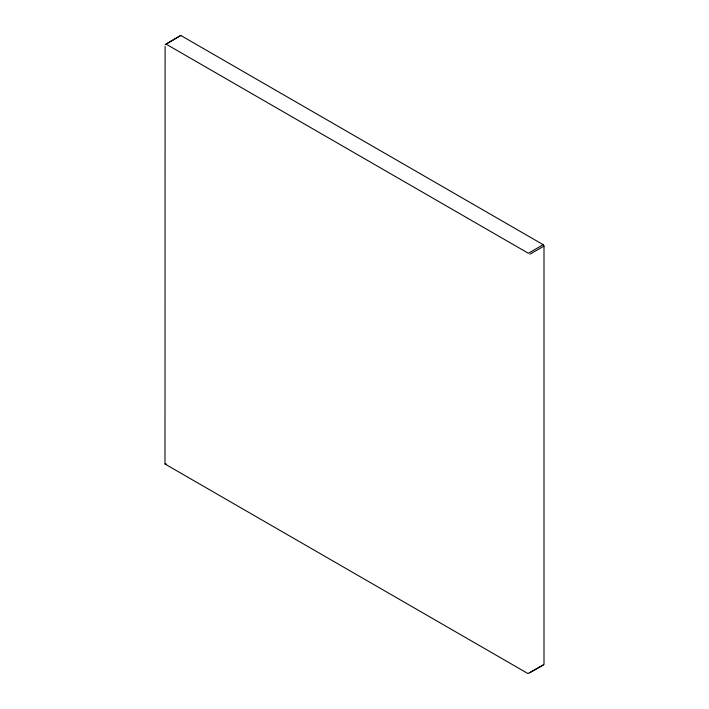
<?xml version="1.0" encoding="UTF-8"?>
<svg xmlns="http://www.w3.org/2000/svg" width="709" height="709" viewBox="0 0 709 709"><rect width="100%" height="100%" fill="white"/><g stroke="black" fill="none" stroke-linecap="round" stroke-linejoin="round"><path stroke-width="1.06" d="M543.191 665.024L527.93 673.55L165.002 464.014L165.1 46.484M165.188 44.756L180.786 35.45L543.191 244.685L543.998 246.085L543.998 664.555L529.517 672.912M180.786 35.45L165.968 44.047L528.365 253.273L543.191 244.685M529.96 254.185L543.998 246.085M165.002 464.014L166.42 464.085"/></g></svg>
